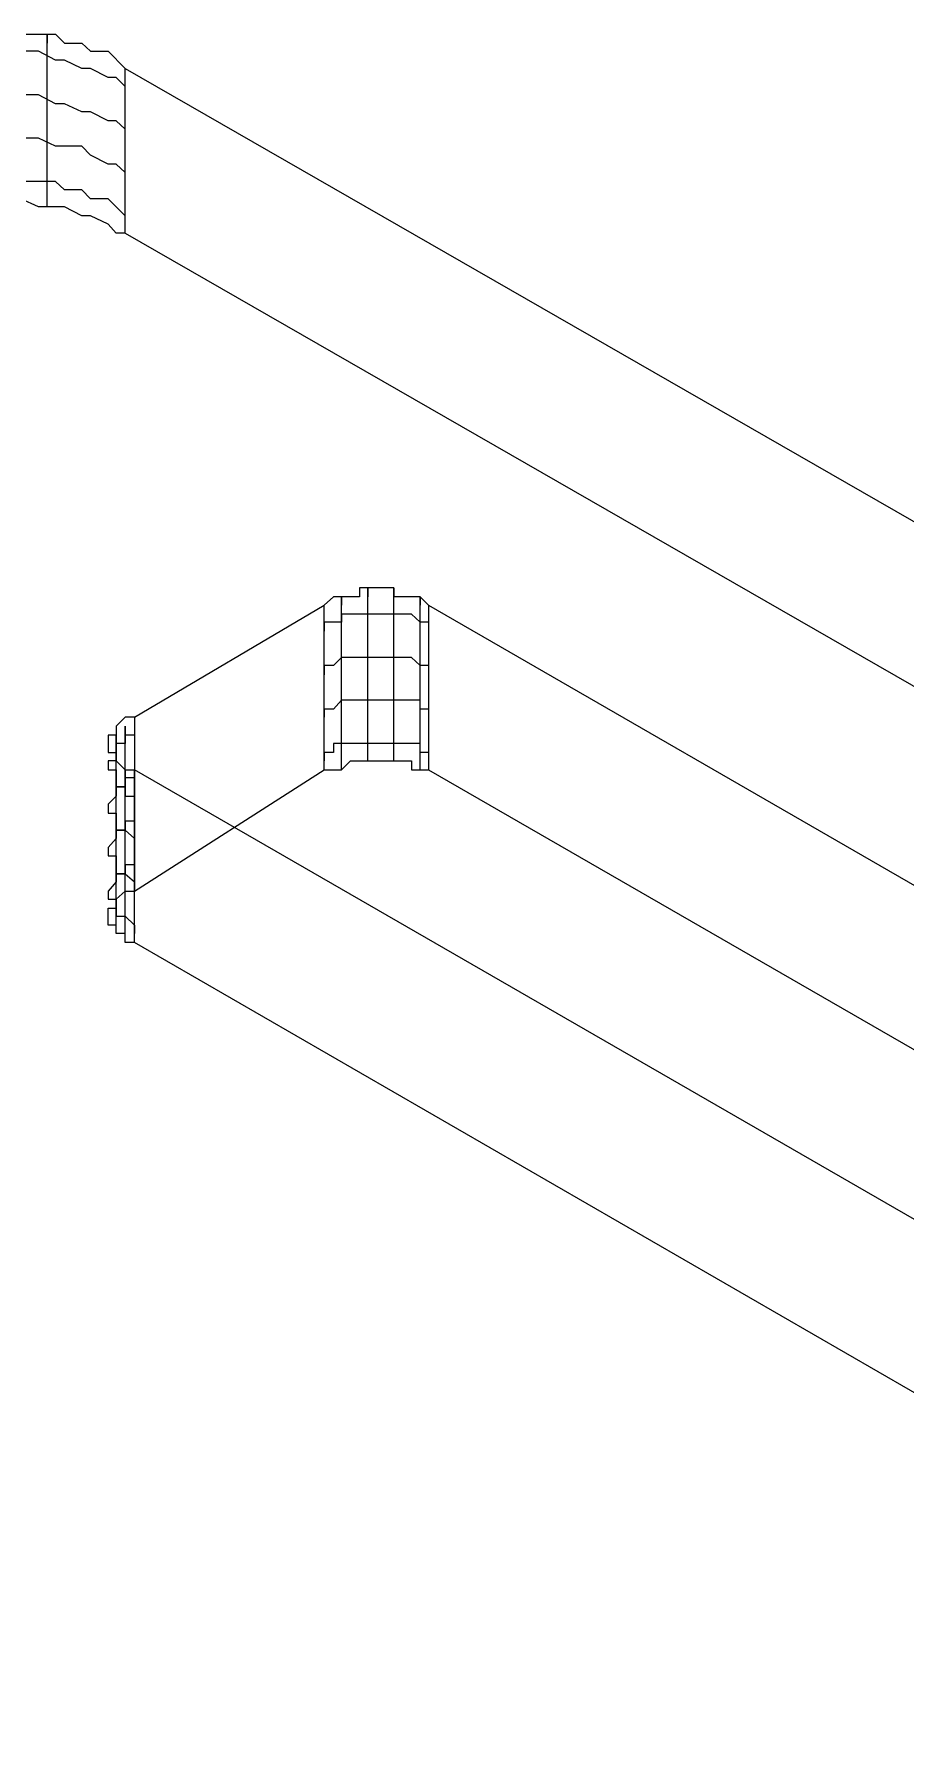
# Model space of a CAD drawing. Header units: millimetres. Extents: x 0 to 2112, y 8 to 1252.
# Drawn here: x 1785.7 to 1812.2, y 383.4 to 435.3 of the extents above; entities that cross this region are included whole.
import ezdxf

# ---------------------------------------------------------------- set-up
doc = ezdxf.new("R2010")
doc.units = ezdxf.units.MM
doc.layers.get('0').update_dxf_attribs({"linetype": 'CONTINUOUS'})

msp = doc.modelspace()

# ---------------------------------------------------------------- linework, layer by layer
at = {"color": 9}
for p, q in [((1785.31, 435.349), (1785.84, 435.349)), ((1785.31, 435.349), (1785.84, 435.349)), ((1785.84, 435.349), (1786.36, 435.349)), ((1785.84, 435.349), (1786.36, 435.349)), ((1786.11, 430.089), (1786.11, 435.349)), ((1786.11, 435.349), (1786.11, 435.074)), ((1786.36, 435.349), (1786.63, 435.074)), ((1786.36, 435.349), (1786.63, 435.074)), ((1786.63, 435.074), (1787.16, 435.074)), ((1786.63, 435.074), (1787.16, 435.074)), ((1787.16, 435.074), (1787.43, 434.827)), ((1787.16, 435.074), (1787.43, 434.827)), ((1785.84, 434.827), (1785.31, 434.827)), ((1786.36, 434.552), (1785.84, 434.827)), ((1786.63, 434.552), (1786.36, 434.552)), ((1787.16, 434.305), (1786.63, 434.552)), ((1787.43, 434.827), (1787.96, 434.827)), ((1787.43, 434.827), (1787.96, 434.827)), ((1787.96, 434.827), (1788.48, 434.305)), ((1787.96, 434.827), (1788.48, 434.305)), ((1787.43, 434.305), (1787.16, 434.305)), ((1787.96, 434.03), (1787.43, 434.305)), ((1788.21, 434.03), (1787.96, 434.03)), ((1788.48, 433.754), (1788.21, 434.03)), ((1788.48, 434.305), (1868.22, 388.458)), ((1788.48, 434.305), (1868.22, 388.458)), ((1788.48, 429.288), (1788.48, 434.305)), ((1788.48, 429.288), (1788.48, 434.305)), ((1785.84, 433.504), (1785.31, 433.504)), ((1786.36, 433.229), (1785.84, 433.504)), ((1786.63, 433.229), (1786.36, 433.229)), ((1787.16, 432.982), (1786.63, 433.229)), ((1787.43, 432.982), (1787.16, 432.982)), ((1787.96, 432.707), (1787.43, 432.982)), ((1788.21, 432.707), (1787.96, 432.707)), ((1788.48, 432.456), (1788.21, 432.707)), ((1785.84, 432.181), (1785.31, 432.181)), ((1786.36, 431.934), (1785.84, 432.181)), ((1786.63, 431.934), (1786.36, 431.934)), ((1787.16, 431.934), (1786.63, 431.934)), ((1787.43, 431.659), (1787.16, 431.934)), ((1787.96, 431.384), (1787.43, 431.659)), ((1788.21, 431.384), (1787.96, 431.384)), ((1788.48, 431.133), (1788.21, 431.384)), ((1785.84, 430.858), (1785.31, 430.858)), ((1786.36, 430.858), (1785.84, 430.858)), ((1786.63, 430.611), (1786.36, 430.858)), ((1785.84, 430.089), (1785.31, 430.336)), ((1785.84, 430.089), (1785.31, 430.336)), ((1787.16, 430.611), (1786.63, 430.611)), ((1787.43, 430.336), (1787.16, 430.611)), ((1787.96, 430.336), (1787.43, 430.336)), ((1788.21, 430.089), (1787.96, 430.336)), ((1786.36, 430.089), (1785.84, 430.089)), ((1786.36, 430.089), (1785.84, 430.089)), ((1786.63, 430.089), (1786.36, 430.089)), ((1786.63, 430.089), (1786.36, 430.089)), ((1787.16, 429.814), (1786.63, 430.089)), ((1787.16, 429.814), (1786.63, 430.089)), ((1787.43, 429.814), (1787.16, 429.814)), ((1787.43, 429.814), (1787.16, 429.814)), ((1787.96, 429.563), (1787.43, 429.814)), ((1787.96, 429.563), (1787.43, 429.814)), ((1788.48, 429.814), (1788.21, 430.089)), ((1788.21, 429.288), (1787.96, 429.563)), ((1788.21, 429.288), (1787.96, 429.563)), ((1788.48, 429.288), (1788.21, 429.288)), ((1788.48, 429.288), (1788.21, 429.288)), ((1788.48, 429.288), (1868.22, 383.441)), ((1788.48, 429.288), (1868.22, 383.441)), ((1795.86, 418.49), (1795.61, 418.49)), ((1795.61, 418.49), (1795.61, 418.211)), ((1795.86, 418.49), (1795.61, 418.49)), ((1795.61, 418.49), (1795.61, 418.211)), ((1796.14, 418.49), (1795.86, 418.49)), ((1795.86, 418.49), (1795.86, 418.49)), ((1795.86, 413.226), (1795.86, 418.49)), ((1795.86, 418.49), (1795.86, 418.211)), ((1796.14, 418.49), (1795.86, 418.49)), ((1795.86, 418.49), (1795.86, 418.49)), ((1796.39, 418.49), (1796.14, 418.49)), ((1796.14, 418.49), (1796.14, 418.49)), ((1796.39, 418.49), (1796.14, 418.49)), ((1796.14, 418.49), (1796.14, 418.49)), ((1796.66, 418.49), (1796.39, 418.49)), ((1796.39, 418.49), (1796.39, 418.49)), ((1796.66, 418.49), (1796.39, 418.49)), ((1796.39, 418.49), (1796.39, 418.49)), ((1796.66, 418.211), (1796.66, 418.49)), ((1796.66, 418.49), (1796.66, 418.49)), ((1796.66, 413.226), (1796.66, 418.49)), ((1796.66, 418.49), (1796.66, 418.211)), ((1796.66, 418.211), (1796.66, 418.49)), ((1796.66, 418.49), (1796.66, 418.49)), ((1788.76, 414.549), (1794.54, 417.964)), ((1788.76, 414.549), (1794.54, 417.964)), ((1794.82, 418.211), (1794.54, 417.964)), ((1794.82, 418.211), (1794.54, 417.964)), ((1794.54, 412.951), (1794.54, 417.964)), ((1794.54, 412.951), (1794.54, 417.964)), ((1795.06, 418.211), (1794.82, 418.211)), ((1794.82, 418.211), (1794.82, 418.211)), ((1795.06, 418.211), (1794.82, 418.211)), ((1794.82, 418.211), (1794.82, 418.211)), ((1795.34, 418.211), (1795.06, 418.211)), ((1795.06, 418.211), (1795.06, 418.211)), ((1795.06, 412.951), (1795.06, 418.211)), ((1795.06, 418.211), (1795.06, 417.964)), ((1795.34, 418.211), (1795.06, 418.211)), ((1795.06, 418.211), (1795.06, 418.211)), ((1795.61, 418.211), (1795.34, 418.211)), ((1795.34, 418.211), (1795.34, 418.211)), ((1795.61, 418.211), (1795.34, 418.211)), ((1795.34, 418.211), (1795.34, 418.211)), ((1796.94, 418.211), (1796.66, 418.211)), ((1796.94, 418.211), (1796.66, 418.211)), ((1797.19, 418.211), (1796.94, 418.211)), ((1796.94, 418.211), (1796.94, 418.211)), ((1797.19, 418.211), (1796.94, 418.211)), ((1796.94, 418.211), (1796.94, 418.211)), ((1797.46, 418.211), (1797.19, 418.211)), ((1797.19, 418.211), (1797.19, 418.211)), ((1797.46, 418.211), (1797.19, 418.211)), ((1797.19, 418.211), (1797.19, 418.211)), ((1797.71, 417.964), (1797.46, 418.211)), ((1797.46, 418.211), (1797.46, 418.211)), ((1797.46, 418.211), (1797.46, 418.211)), ((1797.46, 412.951), (1797.46, 418.211)), ((1797.46, 418.211), (1797.46, 417.964)), ((1797.71, 417.964), (1797.46, 418.211)), ((1797.46, 418.211), (1797.46, 418.211)), ((1797.46, 418.211), (1797.46, 418.211)), ((1797.71, 417.964), (1839.7, 393.718)), ((1797.71, 417.964), (1797.71, 412.951)), ((1797.71, 417.964), (1839.7, 393.718)), ((1797.71, 417.964), (1797.71, 412.951)), ((1794.82, 417.442), (1794.54, 417.442)), ((1794.54, 417.442), (1794.54, 417.167)), ((1795.06, 417.442), (1794.82, 417.442)), ((1794.82, 417.442), (1794.82, 417.442)), ((1795.34, 417.689), (1795.06, 417.689)), ((1795.06, 417.689), (1795.06, 417.442)), ((1795.61, 417.689), (1795.34, 417.689)), ((1795.34, 417.689), (1795.34, 417.689)), ((1795.86, 417.689), (1795.61, 417.689)), ((1795.61, 417.689), (1795.61, 417.689)), ((1796.14, 417.689), (1795.86, 417.689)), ((1795.86, 417.689), (1795.86, 417.689)), ((1796.39, 417.689), (1796.14, 417.689)), ((1796.14, 417.689), (1796.14, 417.689)), ((1796.66, 417.689), (1796.39, 417.689)), ((1796.39, 417.689), (1796.39, 417.689)), ((1796.94, 417.689), (1796.66, 417.689)), ((1796.66, 417.689), (1796.66, 417.689)), ((1796.66, 417.689), (1796.66, 417.689)), ((1797.19, 417.689), (1796.94, 417.689)), ((1796.94, 417.689), (1796.94, 417.689)), ((1797.46, 417.442), (1797.19, 417.689)), ((1797.19, 417.689), (1797.19, 417.689)), ((1797.71, 417.442), (1797.46, 417.442)), ((1797.46, 417.442), (1797.46, 417.442)), ((1797.46, 417.442), (1797.46, 417.442)), ((1795.06, 416.366), (1794.82, 416.119)), ((1795.34, 416.366), (1795.06, 416.366)), ((1795.06, 416.366), (1795.06, 416.366)), ((1795.61, 416.366), (1795.34, 416.366)), ((1795.34, 416.366), (1795.34, 416.366)), ((1795.86, 416.366), (1795.61, 416.366)), ((1795.61, 416.366), (1795.61, 416.366)), ((1796.14, 416.366), (1795.86, 416.366)), ((1795.86, 416.366), (1795.86, 416.366)), ((1796.39, 416.366), (1796.14, 416.366)), ((1796.14, 416.366), (1796.14, 416.366)), ((1796.66, 416.366), (1796.39, 416.366)), ((1796.39, 416.366), (1796.39, 416.366)), ((1796.94, 416.366), (1796.66, 416.366)), ((1796.66, 416.366), (1796.66, 416.366)), ((1796.66, 416.366), (1796.66, 416.366)), ((1797.19, 416.366), (1796.94, 416.366)), ((1796.94, 416.366), (1796.94, 416.366)), ((1797.46, 416.119), (1797.19, 416.366)), ((1797.19, 416.366), (1797.19, 416.366)), ((1794.82, 416.119), (1794.54, 416.119)), ((1794.54, 416.119), (1794.54, 415.844)), ((1794.82, 416.119), (1794.82, 416.119)), ((1797.71, 416.119), (1797.46, 416.119)), ((1797.46, 416.119), (1797.46, 416.119)), ((1797.46, 416.119), (1797.46, 416.119)), ((1794.82, 414.796), (1794.54, 414.796)), ((1794.54, 414.796), (1794.54, 414.549)), ((1795.06, 415.071), (1794.82, 414.796)), ((1794.82, 414.796), (1794.82, 414.796)), ((1795.34, 415.071), (1795.06, 415.071)), ((1795.06, 415.071), (1795.06, 415.071)), ((1795.61, 415.071), (1795.34, 415.071)), ((1795.34, 415.071), (1795.34, 415.071)), ((1795.86, 415.071), (1795.61, 415.071)), ((1795.61, 415.071), (1795.61, 415.071)), ((1796.14, 415.071), (1795.86, 415.071)), ((1795.86, 415.071), (1795.86, 415.071)), ((1796.39, 415.071), (1796.14, 415.071)), ((1796.14, 415.071), (1796.14, 415.071)), ((1796.66, 415.071), (1796.39, 415.071)), ((1796.39, 415.071), (1796.39, 415.071)), ((1796.94, 415.071), (1796.66, 415.071)), ((1796.66, 415.071), (1796.66, 415.071)), ((1796.66, 415.071), (1796.66, 415.071)), ((1797.19, 415.071), (1796.94, 415.071)), ((1796.94, 415.071), (1796.94, 415.071)), ((1797.46, 415.071), (1797.19, 415.071)), ((1797.19, 415.071), (1797.19, 415.071)), ((1797.46, 414.796), (1797.46, 415.071)), ((1797.71, 414.796), (1797.46, 414.796)), ((1797.46, 414.796), (1797.46, 414.796)), ((1788.48, 414.549), (1788.21, 414.274)), ((1788.48, 414.549), (1788.21, 414.274)), ((1788.21, 414.274), (1788.21, 414.274)), ((1788.21, 414.274), (1788.21, 414.274)), ((1788.21, 414.274), (1788.21, 414.274)), ((1788.21, 414.274), (1788.21, 413.999)), ((1788.21, 414.274), (1788.21, 414.274)), ((1788.21, 414.274), (1788.21, 414.274)), ((1788.21, 414.274), (1788.21, 414.274)), ((1788.21, 414.274), (1788.21, 413.999)), ((1788.76, 414.549), (1788.48, 414.549)), ((1788.48, 414.549), (1788.48, 414.549)), ((1788.48, 414.549), (1788.48, 414.549)), ((1788.76, 414.549), (1788.48, 414.549)), ((1788.48, 414.549), (1788.48, 414.549)), ((1788.48, 414.549), (1788.48, 414.549)), ((1788.48, 409.257), (1788.48, 414.274)), ((1788.48, 414.274), (1788.48, 413.999)), ((1788.76, 414.549), (1788.76, 409.257)), ((1788.76, 414.549), (1788.76, 409.257)), ((1788.21, 413.999), (1787.96, 413.999)), ((1787.96, 413.999), (1787.96, 413.748)), ((1788.21, 413.999), (1787.96, 413.999)), ((1787.96, 413.999), (1787.96, 413.748)), ((1787.96, 413.748), (1787.96, 413.748)), ((1787.96, 413.748), (1787.96, 413.748)), ((1787.96, 413.748), (1787.96, 413.748)), ((1787.96, 413.748), (1787.96, 413.473)), ((1787.96, 413.748), (1787.96, 413.748)), ((1787.96, 413.748), (1787.96, 413.748)), ((1787.96, 413.748), (1787.96, 413.748)), ((1787.96, 413.748), (1787.96, 413.473)), ((1788.21, 413.999), (1788.21, 413.999)), ((1788.21, 408.735), (1788.21, 413.999)), ((1788.21, 413.999), (1788.21, 413.748)), ((1788.21, 413.999), (1788.21, 413.999)), ((1788.48, 413.748), (1788.21, 413.748)), ((1788.21, 413.748), (1788.21, 413.748)), ((1788.21, 413.748), (1788.21, 413.473)), ((1788.76, 413.999), (1788.48, 413.999)), ((1788.48, 413.999), (1788.48, 413.748)), ((1788.48, 413.748), (1788.48, 413.748)), ((1795.06, 413.748), (1794.82, 413.748)), ((1794.82, 413.748), (1794.82, 413.473)), ((1795.34, 413.748), (1795.06, 413.748)), ((1795.06, 413.748), (1795.06, 413.748)), ((1795.61, 413.748), (1795.34, 413.748)), ((1795.34, 413.748), (1795.34, 413.748)), ((1795.86, 413.748), (1795.61, 413.748)), ((1795.61, 413.748), (1795.61, 413.748)), ((1796.14, 413.748), (1795.86, 413.748)), ((1795.86, 413.748), (1795.86, 413.748)), ((1796.39, 413.748), (1796.14, 413.748)), ((1796.14, 413.748), (1796.14, 413.748)), ((1796.66, 413.748), (1796.39, 413.748)), ((1796.39, 413.748), (1796.39, 413.748)), ((1796.94, 413.748), (1796.66, 413.748)), ((1796.66, 413.748), (1796.66, 413.748)), ((1796.66, 413.748), (1796.66, 413.748)), ((1797.19, 413.748), (1796.94, 413.748)), ((1796.94, 413.748), (1796.94, 413.748)), ((1797.46, 413.748), (1797.19, 413.748)), ((1797.19, 413.748), (1797.19, 413.748)), ((1797.46, 413.473), (1797.46, 413.748)), ((1787.96, 413.473), (1788.21, 413.473)), ((1787.96, 413.473), (1788.21, 413.473)), ((1788.21, 413.226), (1787.96, 413.226)), ((1787.96, 413.226), (1787.96, 413.226)), ((1787.96, 413.226), (1787.96, 413.226)), ((1787.96, 413.226), (1787.96, 412.951)), ((1788.21, 413.473), (1788.21, 413.473)), ((1788.21, 413.473), (1788.21, 413.226)), ((1788.21, 408.213), (1788.21, 413.473)), ((1788.21, 413.473), (1788.21, 413.226)), ((1788.21, 413.473), (1788.21, 413.473)), ((1788.21, 413.473), (1788.21, 413.473)), ((1788.21, 413.473), (1788.21, 413.226)), ((1788.21, 413.473), (1788.21, 413.473)), ((1788.21, 413.473), (1788.21, 413.226)), ((1788.21, 413.226), (1788.21, 413.226)), ((1788.21, 413.226), (1788.21, 413.226)), ((1788.21, 413.226), (1788.21, 413.226)), ((1788.21, 413.226), (1788.48, 412.951)), ((1788.21, 413.226), (1788.21, 413.226)), ((1788.21, 413.226), (1788.21, 413.226)), ((1788.21, 413.226), (1788.21, 413.226)), ((1788.21, 413.226), (1788.48, 412.951)), ((1794.82, 413.473), (1794.54, 413.473)), ((1794.54, 413.473), (1794.54, 413.226)), ((1795.06, 412.951), (1795.34, 413.226)), ((1795.06, 412.951), (1795.34, 413.226)), ((1795.34, 413.226), (1795.34, 413.226)), ((1795.34, 413.226), (1795.61, 413.226)), ((1795.34, 413.226), (1795.34, 413.226)), ((1795.34, 413.226), (1795.61, 413.226)), ((1795.61, 413.226), (1795.61, 413.226)), ((1795.61, 413.226), (1795.86, 413.226)), ((1795.61, 413.226), (1795.61, 413.226)), ((1795.61, 413.226), (1795.86, 413.226)), ((1795.86, 413.226), (1795.86, 413.226)), ((1795.86, 413.226), (1796.14, 413.226)), ((1795.86, 413.226), (1795.86, 413.226)), ((1795.86, 413.226), (1796.14, 413.226)), ((1796.14, 413.226), (1796.14, 413.226)), ((1796.14, 413.226), (1796.39, 413.226)), ((1796.14, 413.226), (1796.14, 413.226)), ((1796.14, 413.226), (1796.39, 413.226)), ((1796.39, 413.226), (1796.39, 413.226)), ((1796.39, 413.226), (1796.66, 413.226)), ((1796.39, 413.226), (1796.39, 413.226)), ((1796.39, 413.226), (1796.66, 413.226)), ((1796.66, 413.226), (1796.66, 413.226)), ((1796.66, 413.226), (1796.94, 413.226)), ((1796.66, 413.226), (1796.66, 413.226)), ((1796.66, 413.226), (1796.94, 413.226)), ((1796.94, 413.226), (1796.94, 413.226)), ((1796.94, 413.226), (1797.19, 413.226)), ((1796.94, 413.226), (1796.94, 413.226)), ((1796.94, 413.226), (1797.19, 413.226)), ((1797.19, 413.226), (1797.19, 412.951)), ((1797.19, 413.226), (1797.19, 412.951)), ((1797.71, 413.473), (1797.46, 413.473)), ((1797.46, 413.473), (1797.46, 413.473)), ((1787.96, 412.951), (1787.96, 412.951)), ((1787.96, 412.951), (1787.96, 412.951)), ((1787.96, 412.951), (1788.21, 412.951)), ((1788.21, 412.951), (1788.21, 412.704)), ((1788.21, 412.704), (1788.21, 412.704)), ((1788.21, 412.704), (1788.21, 412.704)), ((1788.21, 412.704), (1788.21, 412.429)), ((1788.48, 412.951), (1788.48, 412.951)), ((1788.48, 412.951), (1788.48, 412.951)), ((1788.48, 412.951), (1788.76, 412.951)), ((1788.48, 407.963), (1788.48, 412.951)), ((1788.48, 412.951), (1788.48, 412.704)), ((1788.48, 412.951), (1788.48, 412.951)), ((1788.48, 412.951), (1788.48, 412.951)), ((1788.48, 412.951), (1788.76, 412.951)), ((1788.76, 412.704), (1788.48, 412.704)), ((1788.48, 412.704), (1788.48, 412.429)), ((1788.76, 409.257), (1794.54, 412.951)), ((1830.72, 388.733), (1788.76, 412.951)), ((1788.76, 409.257), (1794.54, 412.951)), ((1788.76, 407.688), (1788.76, 412.951)), ((1830.72, 388.733), (1788.76, 412.951)), ((1788.76, 407.688), (1788.76, 412.951)), ((1794.54, 412.951), (1794.82, 412.951)), ((1794.54, 412.951), (1794.82, 412.951)), ((1794.82, 412.951), (1794.82, 412.951)), ((1794.82, 412.951), (1795.06, 412.951)), ((1794.82, 412.951), (1794.82, 412.951)), ((1794.82, 412.951), (1795.06, 412.951)), ((1795.06, 412.951), (1795.06, 412.951)), ((1795.06, 412.951), (1795.06, 412.951)), ((1795.06, 412.951), (1795.06, 412.951)), ((1795.06, 412.951), (1795.06, 412.951)), ((1797.19, 412.951), (1797.46, 412.951)), ((1797.19, 412.951), (1797.46, 412.951)), ((1797.46, 412.951), (1797.46, 412.951)), ((1797.46, 412.951), (1797.46, 412.951)), ((1797.46, 412.951), (1797.71, 412.951)), ((1797.46, 412.951), (1797.46, 412.951)), ((1797.46, 412.951), (1797.46, 412.951)), ((1797.46, 412.951), (1797.71, 412.951)), ((1797.71, 412.951), (1839.7, 388.733)), ((1797.71, 412.951), (1839.7, 388.733)), ((1788.21, 412.15), (1787.96, 411.903)), ((1788.48, 412.429), (1788.21, 412.429)), ((1788.21, 412.429), (1788.21, 412.429)), ((1788.21, 412.429), (1788.21, 412.15)), ((1788.21, 412.429), (1788.21, 412.429)), ((1788.21, 412.429), (1788.48, 412.429)), ((1788.21, 412.15), (1788.21, 412.15)), ((1788.21, 412.15), (1788.21, 412.15)), ((1788.21, 412.15), (1788.21, 412.15)), ((1788.48, 412.429), (1788.48, 412.429)), ((1788.48, 412.429), (1788.48, 412.429)), ((1788.48, 412.429), (1788.48, 412.15)), ((1788.48, 412.15), (1788.76, 412.15)), ((1788.76, 412.15), (1788.76, 411.903)), ((1787.96, 411.903), (1787.96, 411.903)), ((1787.96, 411.903), (1787.96, 411.903)), ((1787.96, 411.903), (1787.96, 411.628)), ((1787.96, 411.628), (1787.96, 411.628)), ((1787.96, 411.628), (1787.96, 411.628)), ((1787.96, 411.628), (1788.21, 411.628)), ((1788.21, 411.628), (1788.21, 411.381)), ((1788.21, 411.381), (1788.21, 411.381)), ((1788.21, 411.381), (1788.21, 411.381)), ((1788.21, 411.381), (1788.21, 411.106)), ((1788.76, 411.381), (1788.48, 411.381)), ((1788.48, 411.381), (1788.48, 411.106)), ((1788.21, 410.856), (1787.96, 410.58)), ((1788.48, 411.106), (1788.21, 411.106)), ((1788.21, 411.106), (1788.21, 411.106)), ((1788.21, 411.106), (1788.21, 410.856)), ((1788.21, 411.106), (1788.21, 411.106)), ((1788.21, 411.106), (1788.48, 411.106)), ((1788.21, 410.856), (1788.21, 410.856)), ((1788.21, 410.856), (1788.21, 410.856)), ((1788.21, 410.856), (1788.21, 410.856)), ((1788.48, 411.106), (1788.48, 411.106)), ((1788.48, 411.106), (1788.48, 411.106)), ((1788.48, 411.106), (1788.48, 411.106)), ((1788.48, 411.106), (1788.76, 410.856)), ((1788.76, 410.856), (1788.76, 410.58)), ((1787.96, 410.58), (1787.96, 410.58)), ((1787.96, 410.58), (1787.96, 410.58)), ((1787.96, 410.58), (1787.96, 410.58)), ((1787.96, 410.58), (1787.96, 410.333)), ((1787.96, 410.333), (1787.96, 410.333)), ((1787.96, 410.333), (1788.21, 410.333)), ((1788.21, 410.333), (1788.21, 410.058)), ((1788.21, 410.058), (1788.21, 410.058)), ((1788.21, 410.058), (1788.21, 410.058)), ((1788.21, 410.058), (1788.21, 410.058)), ((1788.21, 410.058), (1788.21, 409.783)), ((1788.48, 409.783), (1788.21, 409.783)), ((1788.21, 409.783), (1788.21, 409.783)), ((1788.21, 409.783), (1788.21, 409.783)), ((1788.21, 409.783), (1788.21, 409.533)), ((1788.21, 409.783), (1788.48, 409.783)), ((1788.76, 410.058), (1788.48, 410.058)), ((1788.48, 410.058), (1788.48, 410.058)), ((1788.48, 410.058), (1788.48, 409.783)), ((1788.48, 409.783), (1788.48, 409.783)), ((1788.48, 409.783), (1788.48, 409.783)), ((1788.48, 409.783), (1788.76, 409.533)), ((1788.21, 409.533), (1787.96, 409.257)), ((1787.96, 409.257), (1787.96, 409.257)), ((1787.96, 409.257), (1787.96, 409.257)), ((1787.96, 409.257), (1787.96, 409.257)), ((1787.96, 409.257), (1787.96, 409.011)), ((1788.21, 409.533), (1788.21, 409.533)), ((1788.21, 409.533), (1788.21, 409.533)), ((1788.21, 409.011), (1788.48, 409.257)), ((1788.21, 409.011), (1788.48, 409.257)), ((1788.48, 409.257), (1788.48, 409.257)), ((1788.48, 409.257), (1788.48, 409.257)), ((1788.48, 409.257), (1788.76, 409.257)), ((1788.48, 409.257), (1788.48, 409.257)), ((1788.48, 409.257), (1788.48, 409.257)), ((1788.48, 409.257), (1788.76, 409.257)), ((1788.76, 409.533), (1788.76, 409.257)), ((1787.96, 409.011), (1787.96, 409.011)), ((1787.96, 409.011), (1788.21, 409.011)), ((1787.96, 408.488), (1787.96, 408.735)), ((1787.96, 408.735), (1787.96, 408.735)), ((1787.96, 408.735), (1788.21, 408.735)), ((1787.96, 408.488), (1787.96, 408.735)), ((1787.96, 408.735), (1787.96, 408.735)), ((1787.96, 408.735), (1788.21, 408.735)), ((1788.21, 408.735), (1788.21, 409.011)), ((1788.21, 409.011), (1788.21, 409.011)), ((1788.21, 409.011), (1788.21, 409.011)), ((1788.21, 409.011), (1788.21, 409.011)), ((1788.21, 409.011), (1788.21, 408.735)), ((1788.21, 408.735), (1788.21, 409.011)), ((1788.21, 409.011), (1788.21, 409.011)), ((1788.21, 409.011), (1788.21, 409.011)), ((1788.21, 409.011), (1788.21, 409.011)), ((1788.21, 408.735), (1788.21, 408.735)), ((1788.21, 408.735), (1788.21, 408.735)), ((1788.21, 408.735), (1788.21, 408.735)), ((1788.21, 408.735), (1788.21, 408.735)), ((1788.21, 408.735), (1788.21, 408.488)), ((1788.21, 408.735), (1788.21, 408.735)), ((1787.96, 408.213), (1787.96, 408.488)), ((1787.96, 408.488), (1787.96, 408.488)), ((1787.96, 408.488), (1787.96, 408.488)), ((1787.96, 408.213), (1787.96, 408.488)), ((1787.96, 408.488), (1787.96, 408.488)), ((1787.96, 408.488), (1787.96, 408.488)), ((1788.21, 408.213), (1787.96, 408.213)), ((1788.21, 408.213), (1787.96, 408.213)), ((1788.21, 408.488), (1788.48, 408.488)), ((1788.21, 407.963), (1788.21, 408.213)), ((1788.21, 408.213), (1788.21, 408.213)), ((1788.21, 408.213), (1788.21, 408.213)), ((1788.21, 407.963), (1788.21, 408.213)), ((1788.21, 408.213), (1788.21, 408.213)), ((1788.21, 408.213), (1788.21, 408.213)), ((1788.48, 408.488), (1788.48, 408.488)), ((1788.48, 408.488), (1788.48, 408.488)), ((1788.48, 408.488), (1788.76, 408.213)), ((1788.76, 408.213), (1788.76, 407.963)), ((1788.48, 407.963), (1788.21, 407.963)), ((1788.21, 407.963), (1788.21, 407.963)), ((1788.21, 407.963), (1788.21, 407.963)), ((1788.48, 407.963), (1788.21, 407.963)), ((1788.21, 407.963), (1788.21, 407.963)), ((1788.21, 407.963), (1788.21, 407.963)), ((1788.48, 407.688), (1788.48, 407.963)), ((1788.48, 407.688), (1788.48, 407.963)), ((1788.76, 407.688), (1788.48, 407.688)), ((1788.48, 407.688), (1788.48, 407.688)), ((1788.76, 407.688), (1788.48, 407.688)), ((1788.48, 407.688), (1788.48, 407.688)), ((1830.72, 383.441), (1788.76, 407.688)), ((1830.72, 383.441), (1788.76, 407.688))]:
    msp.add_line(p, q, dxfattribs=at)

doc.saveas('drawing.dxf')
